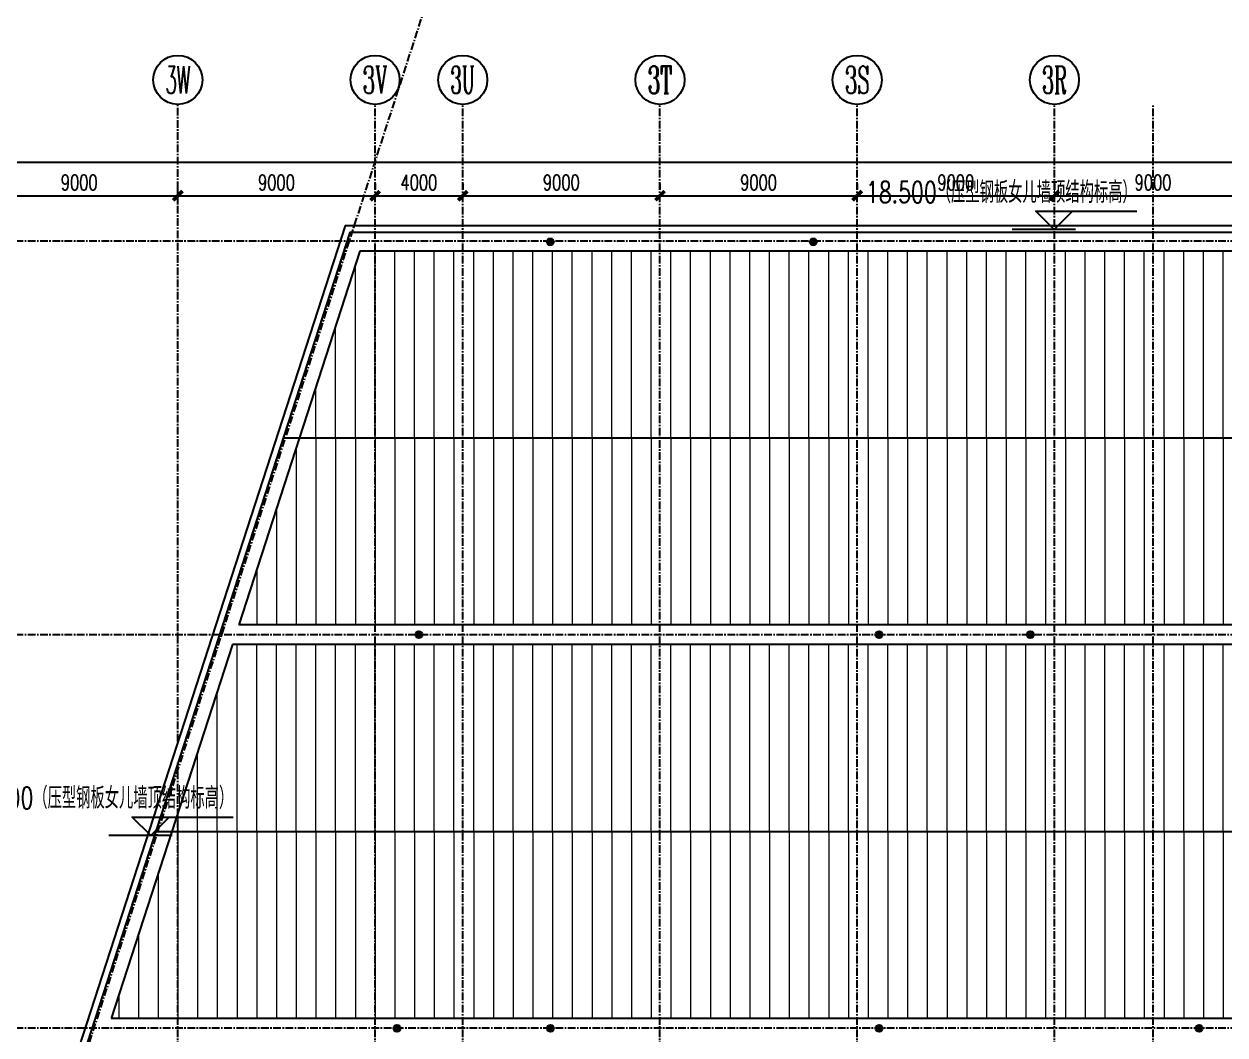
# Model space of a CAD drawing. Extents: x -599358 to 2865263, y -1062760 to 486533.
# Drawn here: x 2114340 to 2169142, y -843955 to -797847 of the extents above; entities that cross this region are included whole.
import ezdxf
from ezdxf.enums import TextEntityAlignment as Align

# ---------------------------------------------------------------- set-up
doc = ezdxf.new("R2010")
doc.units = 0
doc.linetypes.add('CENTER', pattern=[2, 1.25, -0.25, 0.25, -0.25])
for name, color, linetype in [('3符号', 173, 'Continuous'), ('A-LIN-V', 9, 'Continuous'), ('A-SFCE', 30, 'Continuous'), ('DIM', 173, 'Continuous'), ('DOTE', 1, 'CENTER'), ('文本', 4, 'Continuous'), ('虹吸雨水斗', 6, 'Continuous')]:
    doc.layers.add(name, color=color, linetype=linetype)
doc.layers.add('底板111', color=5, linetype='Continuous', lineweight=13)
doc.styles.add('_TCH_AXIS', font='COMPLEX', dxfattribs={"bigfont": 'GBCBIG'})
doc.styles.add('DHTEXT-1', font='romans.shx', dxfattribs={"width": 0.7, "bigfont": 'chinese.shx'})
doc.styles.add('卓越符号', font='ROMANS.shx', dxfattribs={"width": 0.7, "bigfont": 'CHINESE.shx'})
doc.dimstyles.new('ZN280', dxfattribs={"dimscale": 280, "dimtxt": 2.5, "dimasz": 1.5, "dimexe": 1, "dimexo": 2, "dimgap": 0.9, "dimtad": 1, "dimdec": 0, "dimdsep": 46, "dimtxsty": 'DHTEXT-1', "dimblk": 'ARCHTICK', "dimcen": 2.5, "dimclrd": 173, "dimclre": 173, "dimclrt": 7, "dimazin": 2, "dimtfac": 1, "dimtdec": 0, "dimtix": 1, "dimtmove": 2, "dimatfit": 3, "dimfxl": 0, "dimarcsym": 0})

# ---------------------------------------------------------------- blocks, each defined once
blk = doc.blocks.new('卓越-轴号')
blk.add_circle((0, 0), 4)
at = {"color": 0, "style": '_TCH_AXIS', "width": 1.041667, "flags": 8}
blk.add_attdef('A', text='', height=4.48, dxfattribs=at).set_placement((-2, -2.24), (2, -2.24), align=Align.FIT)
blk = doc.blocks.new('*U612')
at = {"ltscale": 10}
blk.add_line((3.48, 0), (-6.85, 0), dxfattribs=at)
blk.add_lwpolyline([(3, 3), (0, 0), (-3, 3), (13.45, 3)])
at = {"color": 0, "style": '卓越符号', "width": 0.7, "flags": 8}
blk.add_attdef('±0.000', text='', height=3.5, dxfattribs=at).set_placement((13.45, 4.35), align=Align.RIGHT)
blk = doc.blocks.new('“奔腾”虹吸雨水斗')
at = {"layer": '虹吸雨水斗', "lineweight": 25}
for p, q in [((946982, 86753), (947040, 86688)), ((947052, 86699), (946987, 86758)), ((947048, 86793), (947066, 86707)), ((947082, 86711), (947055, 86795)), ((947125, 86795), (947098, 86711)), ((947114, 86707), (947132, 86793)), ((947194, 86758), (947128, 86699)), ((947140, 86688), (947199, 86753)), ((946944, 86685), (947028, 86658)), ((947028, 86641), (946944, 86614)), ((947032, 86673), (946946, 86692)), ((946946, 86607), (947032, 86625)), ((947040, 86611), (946982, 86546)), ((946987, 86541), (947052, 86600)), ((947066, 86592), (947048, 86506)), ((947055, 86504), (947082, 86587)), ((947098, 86587), (947125, 86504)), ((947132, 86506), (947114, 86592)), ((947128, 86600), (947194, 86541)), ((947199, 86546), (947140, 86611)), ((947234, 86692), (947148, 86673)), ((947148, 86625), (947234, 86607)), ((947152, 86658), (947236, 86685)), ((947236, 86614), (947152, 86641))]:
    blk.add_line(p, q, dxfattribs=at)
for radius in [150, 47.6]:
    blk.add_circle((947090, 86649), radius, dxfattribs=at)
for centre, start, end in [((947025, 86649), 291.6382, 68.3675), ((947034, 86682), 261.6382, 38.3675), ((947034, 86617), 321.6382, 98.3675), ((947057, 86706), 231.6382, 8.3675), ((947057, 86593), 351.6382, 128.3675), ((947090, 86715), 201.6382, 338.3675), ((947090, 86584), 21.6382, 158.3675), ((947123, 86706), 171.6382, 308.3675), ((947123, 86593), 51.6382, 188.3675), ((947147, 86682), 141.6382, 278.3675), ((947147, 86617), 81.6382, 218.3675), ((947155, 86649), 111.6382, 248.3675)]:
    blk.add_arc(centre, 8.82, start, end, dxfattribs=at)
blk = doc.blocks.new('_ArchTick')
at = {"color": 0, "linetype": 'ByBlock', "const_width": 0.4}
blk.add_lwpolyline([(-0.5, -0.5), (0.5, 0.5)], dxfattribs=at)
blk = doc.blocks.new('*D2021')
at = {"layer": 'Defpoints', "color": 0, "ltscale": 2800, "transparency": 16777216}
for p in [(2121359, -805676), (2112359, -806560), (2121359, -806560)]:
    blk.add_point(p, dxfattribs=at)
at = {"layer": 'DIM', "color": 173, "linetype": 'ByBlock', "lineweight": -2, "ltscale": 2800, "transparency": 16777216}
for p, q in [((2112359, -806000), (2112359, -805396)), ((2121359, -806000), (2121359, -805396)), ((2112359, -805676), (2121359, -805676))]:
    blk.add_line(p, q, dxfattribs=at)
at = {"layer": 'DIM', "color": 173, "lineweight": -2, "ltscale": 2800, "transparency": 16777216, "xscale": 420, "yscale": 420, "zscale": 420, "rotation": 180}
blk.add_blockref('_ArchTick', (2112359, -805676), dxfattribs=at)
at = {"layer": 'DIM', "color": 173, "lineweight": -2, "ltscale": 2800, "transparency": 16777216, "xscale": 420, "yscale": 420, "zscale": 420}
blk.add_blockref('_ArchTick', (2121359, -805676), dxfattribs=at)
at = {"layer": 'DIM', "color": 7, "ltscale": 2800, "transparency": 16777216, "insert": (2116859, -805074), "char_height": 700, "attachment_point": 5, "style": 'DHTEXT-1'}
blk.add_mtext('9000', dxfattribs=at)
blk = doc.blocks.new('*D2022')
at = {"layer": 'Defpoints', "color": 0, "ltscale": 2800, "transparency": 16777216}
for p in [(2130359, -805676), (2130359, -805676), (2121359, -806560)]:
    blk.add_point(p, dxfattribs=at)
at = {"layer": 'DIM', "color": 173, "linetype": 'ByBlock', "lineweight": -2, "ltscale": 2800, "transparency": 16777216}
for p, q in [((2121359, -806000), (2121359, -805396)), ((2130359, -805116), (2130359, -805396)), ((2121359, -805676), (2130359, -805676))]:
    blk.add_line(p, q, dxfattribs=at)
at = {"layer": 'DIM', "color": 173, "lineweight": -2, "ltscale": 2800, "transparency": 16777216, "xscale": 420, "yscale": 420, "zscale": 420, "rotation": 180}
blk.add_blockref('_ArchTick', (2121359, -805676), dxfattribs=at)
at = {"layer": 'DIM', "color": 173, "lineweight": -2, "ltscale": 2800, "transparency": 16777216, "xscale": 420, "yscale": 420, "zscale": 420}
blk.add_blockref('_ArchTick', (2130359, -805676), dxfattribs=at)
at = {"layer": 'DIM', "color": 7, "ltscale": 2800, "transparency": 16777216, "insert": (2125859, -805074), "char_height": 700, "attachment_point": 5, "style": 'DHTEXT-1'}
blk.add_mtext('9000', dxfattribs=at)
blk = doc.blocks.new('*D2023')
at = {"layer": 'Defpoints', "color": 0, "ltscale": 2800, "transparency": 16777216}
for p in [(2130359, -805676), (2134359, -805676), (2134359, -805676)]:
    blk.add_point(p, dxfattribs=at)
at = {"layer": 'DIM', "color": 173, "linetype": 'ByBlock', "lineweight": -2, "ltscale": 2800, "transparency": 16777216}
for p, q in [((2130359, -805116), (2130359, -805396)), ((2134359, -805116), (2134359, -805396)), ((2130359, -805676), (2134359, -805676))]:
    blk.add_line(p, q, dxfattribs=at)
at = {"layer": 'DIM', "color": 173, "lineweight": -2, "ltscale": 2800, "transparency": 16777216, "xscale": 420, "yscale": 420, "zscale": 420, "rotation": 180}
blk.add_blockref('_ArchTick', (2130359, -805676), dxfattribs=at)
at = {"layer": 'DIM', "color": 173, "lineweight": -2, "ltscale": 2800, "transparency": 16777216, "xscale": 420, "yscale": 420, "zscale": 420}
blk.add_blockref('_ArchTick', (2134359, -805676), dxfattribs=at)
at = {"layer": 'DIM', "color": 7, "ltscale": 2800, "transparency": 16777216, "insert": (2132359, -805074), "char_height": 700, "attachment_point": 5, "style": 'DHTEXT-1'}
blk.add_mtext('4000', dxfattribs=at)
blk = doc.blocks.new('*D2024')
at = {"layer": 'Defpoints', "color": 0, "ltscale": 2800, "transparency": 16777216}
for p in [(2134359, -805676), (2143359, -805676), (2143359, -805676)]:
    blk.add_point(p, dxfattribs=at)
at = {"layer": 'DIM', "color": 173, "linetype": 'ByBlock', "lineweight": -2, "ltscale": 2800, "transparency": 16777216}
for p, q in [((2134359, -805116), (2134359, -805396)), ((2143359, -805116), (2143359, -805396)), ((2134359, -805676), (2143359, -805676))]:
    blk.add_line(p, q, dxfattribs=at)
at = {"layer": 'DIM', "color": 173, "lineweight": -2, "ltscale": 2800, "transparency": 16777216, "xscale": 420, "yscale": 420, "zscale": 420, "rotation": 180}
blk.add_blockref('_ArchTick', (2134359, -805676), dxfattribs=at)
at = {"layer": 'DIM', "color": 173, "lineweight": -2, "ltscale": 2800, "transparency": 16777216, "xscale": 420, "yscale": 420, "zscale": 420}
blk.add_blockref('_ArchTick', (2143359, -805676), dxfattribs=at)
at = {"layer": 'DIM', "color": 7, "ltscale": 2800, "transparency": 16777216, "insert": (2138859, -805074), "char_height": 700, "attachment_point": 5, "style": 'DHTEXT-1'}
blk.add_mtext('9000', dxfattribs=at)
blk = doc.blocks.new('*D2025')
at = {"layer": 'Defpoints', "color": 0, "ltscale": 2800, "transparency": 16777216}
for p in [(2143359, -805676), (2152359, -805676), (2152359, -805676)]:
    blk.add_point(p, dxfattribs=at)
at = {"layer": 'DIM', "color": 173, "linetype": 'ByBlock', "lineweight": -2, "ltscale": 2800, "transparency": 16777216}
for p, q in [((2143359, -805116), (2143359, -805396)), ((2152359, -805116), (2152359, -805396)), ((2143359, -805676), (2152359, -805676))]:
    blk.add_line(p, q, dxfattribs=at)
at = {"layer": 'DIM', "color": 173, "lineweight": -2, "ltscale": 2800, "transparency": 16777216, "xscale": 420, "yscale": 420, "zscale": 420, "rotation": 180}
blk.add_blockref('_ArchTick', (2143359, -805676), dxfattribs=at)
at = {"layer": 'DIM', "color": 173, "lineweight": -2, "ltscale": 2800, "transparency": 16777216, "xscale": 420, "yscale": 420, "zscale": 420}
blk.add_blockref('_ArchTick', (2152359, -805676), dxfattribs=at)
at = {"layer": 'DIM', "color": 7, "ltscale": 2800, "transparency": 16777216, "insert": (2147859, -805074), "char_height": 700, "attachment_point": 5, "style": 'DHTEXT-1'}
blk.add_mtext('9000', dxfattribs=at)
blk = doc.blocks.new('*D2026')
at = {"layer": 'Defpoints', "color": 0, "ltscale": 2800, "transparency": 16777216}
for p in [(2152359, -805676), (2161359, -805676), (2161359, -805676)]:
    blk.add_point(p, dxfattribs=at)
at = {"layer": 'DIM', "color": 173, "linetype": 'ByBlock', "lineweight": -2, "ltscale": 2800, "transparency": 16777216}
for p, q in [((2152359, -805116), (2152359, -805396)), ((2161359, -805116), (2161359, -805396)), ((2152359, -805676), (2161359, -805676))]:
    blk.add_line(p, q, dxfattribs=at)
at = {"layer": 'DIM', "color": 173, "lineweight": -2, "ltscale": 2800, "transparency": 16777216, "xscale": 420, "yscale": 420, "zscale": 420, "rotation": 180}
blk.add_blockref('_ArchTick', (2152359, -805676), dxfattribs=at)
at = {"layer": 'DIM', "color": 173, "lineweight": -2, "ltscale": 2800, "transparency": 16777216, "xscale": 420, "yscale": 420, "zscale": 420}
blk.add_blockref('_ArchTick', (2161359, -805676), dxfattribs=at)
at = {"layer": 'DIM', "color": 7, "ltscale": 2800, "transparency": 16777216, "insert": (2156859, -805074), "char_height": 700, "attachment_point": 5, "style": 'DHTEXT-1'}
blk.add_mtext('9000', dxfattribs=at)
blk = doc.blocks.new('*D2027')
at = {"layer": 'Defpoints', "color": 0, "ltscale": 2800, "transparency": 16777216}
for p in [(2161359, -805676), (2170359, -805676), (2170359, -805676)]:
    blk.add_point(p, dxfattribs=at)
at = {"layer": 'DIM', "color": 173, "linetype": 'ByBlock', "lineweight": -2, "ltscale": 2800, "transparency": 16777216}
for p, q in [((2161359, -805116), (2161359, -805396)), ((2170359, -805116), (2170359, -805396)), ((2161359, -805676), (2170359, -805676))]:
    blk.add_line(p, q, dxfattribs=at)
at = {"layer": 'DIM', "color": 173, "lineweight": -2, "ltscale": 2800, "transparency": 16777216, "xscale": 420, "yscale": 420, "zscale": 420, "rotation": 180}
blk.add_blockref('_ArchTick', (2161359, -805676), dxfattribs=at)
at = {"layer": 'DIM', "color": 173, "lineweight": -2, "ltscale": 2800, "transparency": 16777216, "xscale": 420, "yscale": 420, "zscale": 420}
blk.add_blockref('_ArchTick', (2170359, -805676), dxfattribs=at)
at = {"layer": 'DIM', "color": 7, "ltscale": 2800, "transparency": 16777216, "insert": (2165859, -805074), "char_height": 700, "attachment_point": 5, "style": 'DHTEXT-1'}
blk.add_mtext('9000', dxfattribs=at)
blk = doc.blocks.new('*D2034')
at = {"layer": 'Defpoints', "color": 0, "ltscale": 2800, "transparency": 16777216}
for p in [(2112359, -804161), (2112359, -806364), (2297159, -806364)]:
    blk.add_point(p, dxfattribs=at)
at = {"layer": 'DIM', "color": 173, "linetype": 'ByBlock', "lineweight": -2, "ltscale": 2800, "transparency": 16777216}
for p, q in [((2112359, -805804), (2112359, -803881)), ((2297159, -805804), (2297159, -803881)), ((2297159, -804161), (2112359, -804161))]:
    blk.add_line(p, q, dxfattribs=at)
at = {"layer": 'DIM', "color": 173, "lineweight": -2, "ltscale": 2800, "transparency": 16777216, "xscale": 420, "yscale": 420, "zscale": 420, "rotation": 180}
blk.add_blockref('_ArchTick', (2112359, -804161), dxfattribs=at)
at = {"layer": 'DIM', "color": 173, "lineweight": -2, "ltscale": 2800, "transparency": 16777216, "xscale": 420, "yscale": 420, "zscale": 420}
blk.add_blockref('_ArchTick', (2297159, -804161), dxfattribs=at)
at = {"layer": 'DIM', "color": 7, "ltscale": 2800, "transparency": 16777216, "insert": (2204759, -803559), "char_height": 700, "attachment_point": 5, "style": 'DHTEXT-1'}
blk.add_mtext('184800', dxfattribs=at)

msp = doc.modelspace()

# ---------------------------------------------------------------- linework, layer by layer
at = {"layer": 'A-LIN-V'}
for p, q in [((2129670.3, -808200), (2124138.2, -825250)), ((2123846.2, -826150), (2118314.1, -843200))]:
    msp.add_line(p, q, dxfattribs=at)
for points in [[(2129039.5, -808200), (2128934.4, -808200)], [(2296859.2, -808200), (2129670.3, -808200)], [(2296859.2, -825250), (2124138.2, -825250)], [(2296859.2, -826150), (2123846.2, -826150)], [(2296859.2, -843200), (2118314.1, -843200)]]:
    msp.add_lwpolyline(points, dxfattribs=at)
at = {"layer": 'A-SFCE'}
for points in [[(2297159.2, -880250), (2297159.2, -807050), (2128992.1, -807050), (2111459.2, -861086.7), (2111459.2, -862100), (2112059.2, -862100)], [(2111759.2, -863900), (2111759.2, -879950), (2296859.2, -879950), (2296859.2, -807350), (2129210.2, -807350), (2111759.2, -861134.1), (2111759.2, -861800), (2112059.2, -861800)], [(2126168.3, -816725), (2296859.2, -816725)], [(2120336.1, -834675), (2296859.2, -834675)]]:
    msp.add_lwpolyline(points, dxfattribs=at)
at = {"layer": 'DOTE', "ltscale": 280}
for p, q in [((2121359.2, -830574.7), (2121359.2, -801515)), ((2130359.2, -887730), (2130359.2, -801515)), ((2134359.2, -887730), (2134359.2, -801515)), ((2143359.2, -887730), (2143359.2, -801515)), ((2152359.2, -887730), (2152359.2, -801515)), ((2161359.2, -887730), (2161359.2, -801515)), ((2165859.2, -887730), (2165859.2, -801515)), ((2305263.4, -807750), (2104903.4, -807750)), ((2305263.4, -825700), (2104903.4, -825700)), ((2121359.2, -887730), (2121359.2, -831546.8)), ((2305263.4, -843650), (2104903.4, -843650))]:
    msp.add_line(p, q, dxfattribs=at)
msp.add_lwpolyline([(2109893.6, -867208), (2135227.7, -789127.7)], dxfattribs=at)
at = {"layer": '底板111', "ltscale": 2500}
for p, q in [((2130359.2, -816725), (2130359.2, -808200)), ((2131259.2, -816725), (2131259.2, -808200)), ((2132159.2, -816725), (2132159.2, -808200)), ((2133059.2, -816725), (2133059.2, -808200)), ((2133959.2, -816725), (2133959.2, -808200)), ((2134859.2, -816725), (2134859.2, -808200)), ((2135759.2, -816725), (2135759.2, -808200)), ((2136659.2, -816725), (2136659.2, -808200)), ((2137559.2, -816725), (2137559.2, -808200)), ((2138459.2, -816725), (2138459.2, -808200)), ((2139359.2, -816725), (2139359.2, -808200)), ((2140259.2, -816725), (2140259.2, -808200)), ((2141159.2, -816725), (2141159.2, -808200)), ((2142059.2, -816725), (2142059.2, -808200)), ((2142959.2, -816725), (2142959.2, -808200)), ((2143859.2, -816725), (2143859.2, -808200)), ((2144759.2, -816725), (2144759.2, -808200)), ((2145659.2, -816725), (2145659.2, -808200)), ((2146559.2, -816725), (2146559.2, -808200)), ((2147459.2, -816725), (2147459.2, -808200)), ((2148359.2, -816725), (2148359.2, -808200)), ((2149259.2, -816725), (2149259.2, -808200)), ((2150159.2, -816725), (2150159.2, -808200)), ((2151059.2, -816725), (2151059.2, -808200)), ((2151959.2, -816725), (2151959.2, -808200)), ((2152859.2, -816725), (2152859.2, -808200)), ((2153759.2, -816725), (2153759.2, -808200)), ((2154659.2, -816725), (2154659.2, -808200)), ((2155559.2, -816725), (2155559.2, -808200)), ((2156459.2, -816725), (2156459.2, -808200)), ((2157359.2, -816725), (2157359.2, -808200)), ((2158259.2, -816725), (2158259.2, -808200)), ((2159159.2, -816725), (2159159.2, -808200)), ((2160059.2, -816725), (2160059.2, -808200)), ((2160959.2, -816725), (2160959.2, -808200)), ((2161859.2, -816725), (2161859.2, -808200)), ((2162759.2, -816725), (2162759.2, -808200)), ((2163659.2, -816725), (2163659.2, -808200)), ((2164559.2, -816725), (2164559.2, -808200)), ((2165459.2, -816725), (2165459.2, -808200)), ((2166359.2, -816725), (2166359.2, -808200)), ((2167259.2, -816725), (2167259.2, -808200)), ((2168159.2, -816725), (2168159.2, -808200)), ((2169059.2, -816725), (2169059.2, -808200)), ((2129459.2, -816725), (2129459.2, -808850.5)), ((2128559.2, -816725), (2128559.2, -811624.3)), ((2127659.2, -816725), (2127659.2, -814398.2)), ((2127659.2, -816725), (2127659.2, -825250)), ((2128559.2, -816725), (2128559.2, -825250)), ((2129459.2, -816725), (2129459.2, -825250)), ((2130359.2, -816725), (2130359.2, -825250)), ((2131259.2, -816725), (2131259.2, -825250)), ((2132159.2, -816725), (2132159.2, -825250)), ((2133059.2, -816725), (2133059.2, -825250)), ((2133959.2, -816725), (2133959.2, -825250)), ((2134859.2, -816725), (2134859.2, -825250)), ((2135759.2, -816725), (2135759.2, -825250)), ((2136659.2, -816725), (2136659.2, -825250)), ((2137559.2, -816725), (2137559.2, -825250)), ((2138459.2, -816725), (2138459.2, -825250)), ((2139359.2, -816725), (2139359.2, -825250)), ((2140259.2, -816725), (2140259.2, -825250)), ((2141159.2, -816725), (2141159.2, -825250)), ((2142059.2, -816725), (2142059.2, -825250)), ((2142959.2, -816725), (2142959.2, -825250)), ((2143859.2, -816725), (2143859.2, -825250)), ((2144759.2, -816725), (2144759.2, -825250)), ((2145659.2, -816725), (2145659.2, -825250)), ((2146559.2, -816725), (2146559.2, -825250)), ((2147459.2, -816725), (2147459.2, -825250)), ((2148359.2, -816725), (2148359.2, -825250)), ((2149259.2, -816725), (2149259.2, -825250)), ((2150159.2, -816725), (2150159.2, -825250)), ((2151059.2, -816725), (2151059.2, -825250)), ((2151959.2, -816725), (2151959.2, -825250)), ((2152859.2, -816725), (2152859.2, -825250)), ((2153759.2, -816725), (2153759.2, -825250)), ((2154659.2, -816725), (2154659.2, -825250)), ((2155559.2, -816725), (2155559.2, -825250)), ((2156459.2, -816725), (2156459.2, -825250)), ((2157359.2, -816725), (2157359.2, -825250)), ((2158259.2, -816725), (2158259.2, -825250)), ((2159159.2, -816725), (2159159.2, -825250)), ((2160059.2, -816725), (2160059.2, -825250)), ((2160959.2, -816725), (2160959.2, -825250)), ((2161859.2, -816725), (2161859.2, -825250)), ((2162759.2, -816725), (2162759.2, -825250)), ((2163659.2, -816725), (2163659.2, -825250)), ((2164559.2, -816725), (2164559.2, -825250)), ((2165459.2, -816725), (2165459.2, -825250)), ((2166359.2, -816725), (2166359.2, -825250)), ((2167259.2, -816725), (2167259.2, -825250)), ((2168159.2, -816725), (2168159.2, -825250)), ((2169059.2, -816725), (2169059.2, -825250)), ((2126759.2, -817172), (2126759.2, -825250)), ((2125859.2, -819945.8), (2125859.2, -825250)), ((2124959.2, -822719.6), (2124959.2, -825250)), ((2124059.2, -834675), (2124059.2, -826150)), ((2124959.2, -834675), (2124959.2, -826150)), ((2125859.2, -834675), (2125859.2, -826150)), ((2126759.2, -834675), (2126759.2, -826150)), ((2127659.2, -834675), (2127659.2, -826150)), ((2128559.2, -834675), (2128559.2, -826150)), ((2129459.2, -834675), (2129459.2, -826150)), ((2130359.2, -834675), (2130359.2, -826150)), ((2131259.2, -834675), (2131259.2, -826150)), ((2132159.2, -834675), (2132159.2, -826150)), ((2133059.2, -834675), (2133059.2, -826150)), ((2133959.2, -834675), (2133959.2, -826150)), ((2134859.2, -834675), (2134859.2, -826150)), ((2135759.2, -834675), (2135759.2, -826150)), ((2136659.2, -834675), (2136659.2, -826150)), ((2137559.2, -834675), (2137559.2, -826150)), ((2138459.2, -834675), (2138459.2, -826150)), ((2139359.2, -834675), (2139359.2, -826150)), ((2140259.2, -834675), (2140259.2, -826150)), ((2141159.2, -834675), (2141159.2, -826150)), ((2142059.2, -834675), (2142059.2, -826150)), ((2142959.2, -834675), (2142959.2, -826150)), ((2143859.2, -834675), (2143859.2, -826150)), ((2144759.2, -834675), (2144759.2, -826150)), ((2145659.2, -834675), (2145659.2, -826150)), ((2146559.2, -834675), (2146559.2, -826150)), ((2147459.2, -834675), (2147459.2, -826150)), ((2148359.2, -834675), (2148359.2, -826150)), ((2149259.2, -834675), (2149259.2, -826150)), ((2150159.2, -834675), (2150159.2, -826150)), ((2151059.2, -834675), (2151059.2, -826150)), ((2151959.2, -834675), (2151959.2, -826150)), ((2152859.2, -834675), (2152859.2, -826150)), ((2153759.2, -834675), (2153759.2, -826150)), ((2154659.2, -834675), (2154659.2, -826150)), ((2155559.2, -834675), (2155559.2, -826150)), ((2156459.2, -834675), (2156459.2, -826150)), ((2157359.2, -834675), (2157359.2, -826150)), ((2158259.2, -834675), (2158259.2, -826150)), ((2159159.2, -834675), (2159159.2, -826150)), ((2160059.2, -834675), (2160059.2, -826150)), ((2160959.2, -834675), (2160959.2, -826150)), ((2161859.2, -834675), (2161859.2, -826150)), ((2162759.2, -834675), (2162759.2, -826150)), ((2163659.2, -834675), (2163659.2, -826150)), ((2164559.2, -834675), (2164559.2, -826150)), ((2165459.2, -834675), (2165459.2, -826150)), ((2166359.2, -834675), (2166359.2, -826150)), ((2167259.2, -834675), (2167259.2, -826150)), ((2168159.2, -834675), (2168159.2, -826150)), ((2169059.2, -834675), (2169059.2, -826150)), ((2123159.2, -834675), (2123159.2, -828267.3)), ((2122259.2, -834675), (2122259.2, -831041.1)), ((2121359.2, -833814.9), (2121359.2, -843200)), ((2121359.2, -834675), (2121359.2, -834300.9)), ((2122259.2, -834675), (2122259.2, -843200)), ((2123159.2, -834675), (2123159.2, -843200)), ((2124059.2, -834675), (2124059.2, -843200)), ((2124959.2, -834675), (2124959.2, -843200)), ((2125859.2, -834675), (2125859.2, -843200)), ((2126759.2, -834675), (2126759.2, -843200)), ((2127659.2, -834675), (2127659.2, -843200)), ((2128559.2, -834675), (2128559.2, -843200)), ((2129459.2, -834675), (2129459.2, -843200)), ((2130359.2, -834675), (2130359.2, -843200)), ((2131259.2, -834675), (2131259.2, -843200)), ((2132159.2, -834675), (2132159.2, -843200)), ((2133059.2, -834675), (2133059.2, -843200)), ((2133959.2, -834675), (2133959.2, -843200)), ((2134859.2, -834675), (2134859.2, -843200)), ((2135759.2, -834675), (2135759.2, -843200)), ((2136659.2, -834675), (2136659.2, -843200)), ((2137559.2, -834675), (2137559.2, -843200)), ((2138459.2, -834675), (2138459.2, -843200)), ((2139359.2, -834675), (2139359.2, -843200)), ((2140259.2, -834675), (2140259.2, -843200)), ((2141159.2, -834675), (2141159.2, -843200)), ((2142059.2, -834675), (2142059.2, -843200)), ((2142959.2, -834675), (2142959.2, -843200)), ((2143859.2, -834675), (2143859.2, -843200)), ((2144759.2, -834675), (2144759.2, -843200)), ((2145659.2, -834675), (2145659.2, -843200)), ((2146559.2, -834675), (2146559.2, -843200)), ((2147459.2, -834675), (2147459.2, -843200)), ((2148359.2, -834675), (2148359.2, -843200)), ((2149259.2, -834675), (2149259.2, -843200)), ((2150159.2, -834675), (2150159.2, -843200)), ((2151059.2, -834675), (2151059.2, -843200)), ((2151959.2, -834675), (2151959.2, -843200)), ((2152859.2, -834675), (2152859.2, -843200)), ((2153759.2, -834675), (2153759.2, -843200)), ((2154659.2, -834675), (2154659.2, -843200)), ((2155559.2, -834675), (2155559.2, -843200)), ((2156459.2, -834675), (2156459.2, -843200)), ((2157359.2, -834675), (2157359.2, -843200)), ((2158259.2, -834675), (2158259.2, -843200)), ((2159159.2, -834675), (2159159.2, -843200)), ((2160059.2, -834675), (2160059.2, -843200)), ((2160959.2, -834675), (2160959.2, -843200)), ((2161859.2, -834675), (2161859.2, -843200)), ((2162759.2, -834675), (2162759.2, -843200)), ((2163659.2, -834675), (2163659.2, -843200)), ((2164559.2, -834675), (2164559.2, -843200)), ((2165459.2, -834675), (2165459.2, -843200)), ((2166359.2, -834675), (2166359.2, -843200)), ((2167259.2, -834675), (2167259.2, -843200)), ((2168159.2, -834675), (2168159.2, -843200)), ((2169059.2, -834675), (2169059.2, -843200)), ((2120459.2, -836588.7), (2120459.2, -843200)), ((2119559.2, -839362.5), (2119559.2, -843200)), ((2118659.2, -842136.3), (2118659.2, -843200))]:
    msp.add_line(p, q, dxfattribs=at)

# ---------------------------------------------------------------- block references
at = {"layer": '3符号', "color": 7}
ref = msp.add_blockref('卓越-轴号', (2121359.2, -800395), dxfattribs=dict(at, xscale=280, yscale=280, zscale=280))
ref.add_attrib('A', '3W', dxfattribs={"layer": '0', "color": 0, "height": 1254.4, "style": '_TCH_AXIS', "width": 0.457317}).set_placement((2120799.2, -801022.2), (2121919.2, -801022.2), align=Align.FIT)
ref = msp.add_blockref('卓越-轴号', (2130359.2, -800395), dxfattribs=dict(at, xscale=280, yscale=280, zscale=280))
ref.add_attrib('A', '3V', dxfattribs={"layer": '0', "color": 0, "height": 1254.4, "style": '_TCH_AXIS', "width": 0.506757}).set_placement((2129799.2, -801022.2), (2130919.2, -801022.2), align=Align.FIT)
ref = msp.add_blockref('卓越-轴号', (2134359.2, -800395), dxfattribs=dict(at, xscale=280, yscale=280, zscale=280))
ref.add_attrib('A', '3U', dxfattribs={"layer": '0', "color": 0, "height": 1254.4, "style": '_TCH_AXIS', "width": 0.480769}).set_placement((2133799.2, -801022.2), (2134919.2, -801022.2), align=Align.FIT)
ref = msp.add_blockref('卓越-轴号', (2143359.2, -800395), dxfattribs=dict(at, xscale=280, yscale=280, zscale=280))
ref.add_attrib('A', '3T', dxfattribs={"layer": '0', "color": 0, "height": 1254.4, "style": '_TCH_AXIS', "width": 0.551471}).set_placement((2142799.2, -801022.2), (2143919.2, -801022.2), align=Align.FIT)
ref = msp.add_blockref('卓越-轴号', (2152359.2, -800395), dxfattribs=dict(at, xscale=280, yscale=280, zscale=280))
ref.add_attrib('A', '3S', dxfattribs={"layer": '0', "color": 0, "height": 1254.4, "style": '_TCH_AXIS', "width": 0.568182}).set_placement((2151799.2, -801022.2), (2152919.2, -801022.2), align=Align.FIT)
ref = msp.add_blockref('卓越-轴号', (2161359.2, -800395), dxfattribs=dict(at, xscale=280, yscale=280, zscale=280))
ref.add_attrib('A', '3R', dxfattribs={"layer": '0', "color": 0, "height": 1254.4, "style": '_TCH_AXIS', "width": 0.506757}).set_placement((2160799.2, -801022.2), (2161919.2, -801022.2), align=Align.FIT)
ref = msp.add_blockref('*U612', (2161348.2, -807225.4), dxfattribs=dict(at, xscale=280, yscale=280, zscale=280))
ref.add_attrib('±0.000', '18.500（压型钢板女儿墙顶结构标高）', dxfattribs={"layer": '0', "color": 0, "height": 980, "style": '卓越符号', "width": 0.7}).set_placement((2165114.2, -806007.4), align=Align.RIGHT)
ref = msp.add_blockref('*U612', (2120121.4, -834853.7), dxfattribs=dict(at, xscale=280, yscale=280, zscale=280))
ref.add_attrib('±0.000', '18.500（压型钢板女儿墙顶结构标高）', dxfattribs={"layer": '0', "color": 0, "height": 980, "style": '卓越符号', "width": 0.7}).set_placement((2123887.4, -833635.7), align=Align.RIGHT)
at = {"layer": '文本', "xscale": 1.061320754715, "yscale": 1.061320754715, "zscale": 1.061320754715}
for p in [(1133192.9, -899742.7), (1145192.9, -899742.7), (1127192.9, -917662.8), (1148192.9, -917662.8), (1155092.9, -917662.8), (1126192.9, -935612.8), (1133192.9, -935612.8), (1148192.9, -935612.8), (1162792.9, -935612.8)]:
    msp.add_blockref('“奔腾”虹吸雨水斗', p, dxfattribs=at)

# ---------------------------------------------------------------- dimensions: what is measured, and where the dimension line sits
at = {"layer": 'DIM', "ltscale": 2800}
for p1, p2, distance, picture, middle in [((2297159.2, -806364.2), (2112359.2, -806364.2), -2202.8, '*D2034', (2204759.2, -803559.4)), ((2112359.2, -806559.5), (2121359.2, -806559.5), 883.2, '*D2021', (2116859.2, -805074.4))]:
    dim = msp.add_aligned_dim(p1=p1, p2=p2, distance=distance, dimstyle='ZN280', dxfattribs=at)
    dim.commit()
    dim.dimension.update_dxf_attribs({"geometry": picture, "text_midpoint": middle})
for base, p1, p2, picture, middle in [((2130359.2, -805676.4), (2121359.2, -806559.5), (2130359.2, -805676.4), '*D2022', (2125859.2, -805074.4)), ((2134359.2, -805676.4), (2130359.2, -805676.4), (2134359.2, -805676.4), '*D2023', (2132359.2, -805074.4)), ((2143359.2, -805676.4), (2134359.2, -805676.4), (2143359.2, -805676.4), '*D2024', (2138859.2, -805074.4)), ((2152359.2, -805676.4), (2143359.2, -805676.4), (2152359.2, -805676.4), '*D2025', (2147859.2, -805074.4)), ((2161359.2, -805676.4), (2152359.2, -805676.4), (2161359.2, -805676.4), '*D2026', (2156859.2, -805074.4)), ((2170359.2, -805676.4), (2161359.2, -805676.4), (2170359.2, -805676.4), '*D2027', (2165859.2, -805074.4))]:
    dim = msp.add_linear_dim(base=base, p1=p1, p2=p2, angle=180, dimstyle='ZN280', dxfattribs=at)
    dim.commit()
    dim.dimension.update_dxf_attribs({"geometry": picture, "text_midpoint": middle})

doc.saveas('drawing.dxf')
